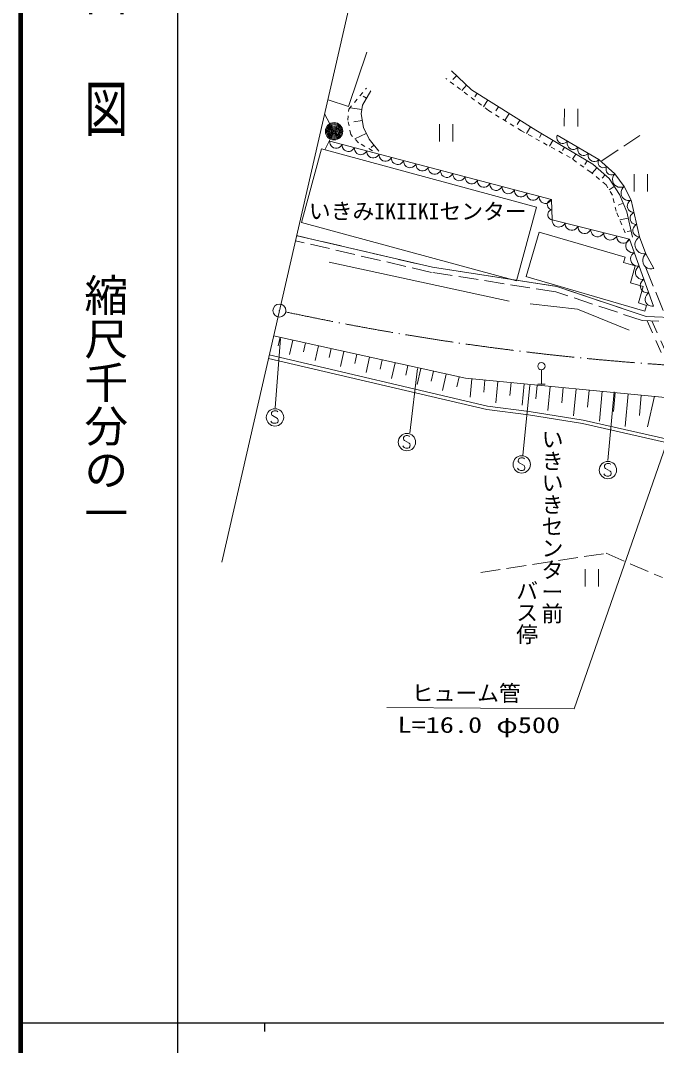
# Model space of a CAD drawing. Units: millimetres, scale not verified. Extents: x 40000 to 680000, y 20000 to 380000.
# Drawn here: x 40000 to 112976, y 202409 to 320013 of the extents above; entities that cross this region are included whole.
import ezdxf
from ezdxf.enums import TextEntityAlignment as Align

# ---------------------------------------------------------------- set-up
doc = ezdxf.new("R2010")
doc.units = ezdxf.units.MM
doc.header["$LTSCALE"] = 1000
for name, pattern in [('USER1', [3, 2.25, -0.75]), ('USER2', [1, 0.5, -0.5]), ('USER3', [7.000001, 5.508197, -0.688525, 0.114754, -0.688525]), ('USER4', [2.5, 1.5, -1])]:
    doc.linetypes.add(name, pattern=pattern)
for name, color, linetype, lineweight in [('M-TTL', 2, 'Continuous', 140), ('M-TTL-BAND', 7, 'Continuous', 25), ('S-BGD', 1, 'Continuous', 13), ('S-BGD-HTXT', 6, 'Continuous', 13), ('S-BMK', 3, 'USER3', 13)]:
    doc.layers.add(name, color=color, linetype=linetype, lineweight=lineweight)
doc.styles.add('@ＭＳ ゴシック', font='')
doc.styles.add('ＭＳ ゴシック', font='')
doc.styles.get('@ＭＳ ゴシック').set_extended_font_data('@MS Gothic')
doc.styles.get('ＭＳ ゴシック').set_extended_font_data('MS Gothic')

# ---------------------------------------------------------------- blocks, each defined once
blk = doc.blocks.new('BUHIN57')
at = {"layer": 'S-BGD'}
blk.add_lwpolyline([(519, -514), (598, -357), (636, -194), (648, 21), (596, 196), (513, 356), (352, 515), (191, 597), (15, 648), (-199, 635), (-359, 593), (-519, 514)], dxfattribs=at)
blk = doc.blocks.new('BUHIN58')
at = {"layer": 'S-BGD'}
blk.add_lwpolyline([(-270, -512), (-132, -536), (0, -527), (165, -486), (286, -406), (388, -306), (472, -147), (497, -7), (495, 138), (435, 297), (366, 409), (270, 512)], dxfattribs=at)
blk = doc.blocks.new('BUHIN59')
at = {"layer": 'S-BGD'}
blk.add_lwpolyline([(548, -531), (629, -365), (667, -195), (677, 29), (620, 212), (531, 378), (361, 542), (193, 626), (9, 677), (-215, 660), (-382, 615), (-548, 531)], dxfattribs=at)
blk = doc.blocks.new('BUHIN60')
at = {"layer": 'S-BGD'}
blk.add_lwpolyline([(-145, -804), (51, -777), (225, -708), (430, -584), (558, -424), (652, -246), (697, 3), (671, 202), (607, 397), (458, 585), (318, 706), (145, 804)], dxfattribs=at)
blk = doc.blocks.new('BUHIN61')
at = {"layer": 'S-BGD'}
blk.add_lwpolyline([(346, -602), (459, -477), (534, -337), (599, -144), (595, 30), (559, 198), (452, 384), (325, 500), (177, 590), (-23, 632), (-180, 633), (-346, 602)], dxfattribs=at)
blk = doc.blocks.new('BUHIN62')
at = {"layer": 'S-BGD'}
blk.add_lwpolyline([(183, -584), (304, -498), (395, -392), (488, -238), (518, -88), (519, 63), (462, 244), (375, 368), (265, 474), (101, 548), (-34, 579), (-183, 584)], dxfattribs=at)
blk = doc.blocks.new('BUHIN65')
at = {"layer": 'S-BGD'}
blk.add_lwpolyline([(-212, -683), (-39, -681), (119, -640), (311, -554), (440, -429), (541, -284), (607, -73), (605, 104), (570, 280), (461, 460), (353, 580), (212, 683)], dxfattribs=at)
blk = doc.blocks.new('BUHIN258')
at = {"layer": 'S-BGD'}
blk.add_lwpolyline([(-592, -403), (-574, -482), (-527, -550), (-446, -620), (-312, -698), (-182, -733), (-49, -723), (62, -660), (124, -563), (158, -496), (173, -389), (140, -307), (-173, 239), (-180, 347), (-152, 475), (-83, 574), (-5, 639), (100, 682), (257, 643), (456, 527), (535, 464), (595, 378), (626, 273), (629, 138)], dxfattribs=at)
blk.add_circle((0, 0), 995, dxfattribs=at)
blk = doc.blocks.new('BUHIN260')
at = {"layer": 'S-BGD'}
for p, q in [((-160, 1249), (-1163, -482)), ((165, -1251), (1168, 479))]:
    blk.add_line(p, q, dxfattribs=at)
blk = doc.blocks.new('BUHIN261')
at = {"layer": 'S-BGD'}
for radius in [995, 880, 765, 645, 530, 390, 270, 155, 30]:
    blk.add_circle((0, 0), radius, dxfattribs=at)
blk = doc.blocks.new('BUHIN268')
at = {"layer": 'S-BGD'}
blk.add_circle((0, 0), 22.5, dxfattribs=at)
at = {"layer": 'S-BMK', "linetype": 'Continuous'}
blk.add_circle((0, 0), 746, dxfattribs=at)

msp = doc.modelspace()

# ---------------------------------------------------------------- linework, layer by layer
at = {"layer": 'M-TTL'}
msp.add_line((40000, 380000), (40000, 20000), dxfattribs=at)
at = {"layer": 'M-TTL-BAND'}
for p, q in [((58000, 370000), (58000, 20000)), ((40000, 205000), (579000, 205000)), ((68000, 205000), (68000, 204000))]:
    msp.add_line(p, q, dxfattribs=at)
at = {"layer": 'S-BGD'}
for p, q in [((77635, 310143), (79729, 316388)), ((89452, 314222), (91766, 312062)), ((90031, 313682), (89622, 313244)), ((80181, 311946), (79242, 310287)), ((91188, 312602), (90623, 311997)), ((91766, 312062), (99143, 307414)), ((92381, 311675), (92125, 311269)), ((75290, 310930), (77635, 310143)), ((79712, 311117), (79317, 311340)), ((93610, 310900), (93121, 310124)), ((75501, 308176), (74872, 309313)), ((79171, 309802), (77812, 310002)), ((79242, 310287), (79100, 309316)), ((79100, 309316), (79344, 307744)), ((94840, 310126), (94529, 309633)), ((96069, 309351), (95560, 308542)), ((79222, 308530), (78263, 308381)), ((97299, 308576), (96997, 308098)), ((79679, 307063), (78375, 306423)), ((79344, 307744), (80013, 306382)), ((98528, 307801), (98051, 307044)), ((99143, 307414), (105658, 303522)), ((99794, 307025), (99541, 306600)), ((75537, 306407), (74953, 305245)), ((75482, 306166), (100911, 299461)), ((80013, 306382), (81106, 305003)), ((101097, 306246), (100702, 305585)), ((101572, 306861), (106378, 304078)), ((74525, 305277), (72235, 296837)), ((99220, 298577), (74525, 305277)), ((80559, 305693), (80246, 305444)), ((102401, 305468), (102180, 305099)), ((103704, 304690), (103345, 304088)), ((105007, 303911), (104755, 303490)), ((105658, 303522), (107542, 301902)), ((106378, 304078), (108179, 302422)), ((106129, 303117), (105587, 302486)), ((107071, 302307), (106757, 301941)), ((108179, 302422), (109254, 300970)), ((107542, 301902), (108725, 300067)), ((108134, 300984), (107539, 300601)), ((108725, 300067), (109584, 298071)), ((109254, 300970), (110080, 299394)), ((100911, 299461), (101000, 297148)), ((109154, 299069), (108593, 298827)), ((110080, 299394), (111026, 295207)), ((96930, 290137), (99220, 298577)), ((109584, 298071), (110226, 295159)), ((72235, 296837), (96930, 290137)), ((101000, 297148), (109877, 294913)), ((109744, 297343), (108756, 297125)), ((71729, 295323), (87257, 291704)), ((99501, 295744), (98015, 290628)), ((109364, 292878), (99501, 295744)), ((110065, 295887), (109625, 295790)), ((111026, 295207), (111769, 293257)), ((109877, 294913), (112640, 287230)), ((109184, 292259), (109364, 292878)), ((111769, 293257), (112678, 291557)), ((75425, 292292), (96065, 287811)), ((87257, 291704), (101549, 289482)), ((110547, 291863), (109184, 292259)), ((109986, 289933), (110547, 291863)), ((97968, 290628), (111641, 286656)), ((101549, 289482), (111451, 286177)), ((111447, 289509), (109986, 289933)), ((110893, 287605), (111447, 289509)), ((98476, 287505), (103901, 286893)), ((111837, 287331), (110893, 287605)), ((111641, 286656), (111837, 287331)), ((103901, 286893), (109850, 284471)), ((111794, 286063), (125220, 285509)), ((69047, 283842), (91051, 278966)), ((69851, 283515), (69204, 275574)), ((69782, 283680), (69561, 282684)), ((71249, 283355), (70877, 281676)), ((72715, 283029), (72490, 282011)), ((74182, 282704), (73802, 280989)), ((75649, 282379), (75419, 281339)), ((93522, 275364), (68451, 281245)), ((68541, 281635), (93593, 275758)), ((77116, 282054), (76728, 280301)), ((78583, 281729), (78347, 280666)), ((80050, 281404), (79653, 279613)), ((81517, 281079), (81276, 279993)), ((82984, 280754), (82578, 278926)), ((84450, 280429), (84205, 279321)), ((85556, 280093), (84680, 272670)), ((85917, 280104), (85504, 278238)), ((99770, 279928), (99767, 278284)), ((87384, 279779), (87134, 278648)), ((88851, 279454), (88429, 277550)), ((90318, 279128), (90062, 277975)), ((91051, 278966), (116466, 276537)), ((91799, 278895), (91599, 276805)), ((93294, 278752), (93162, 277376)), ((94789, 278609), (94554, 276146)), ((96284, 278466), (96144, 276998)), ((97779, 278323), (97546, 275892)), ((98443, 278171), (97624, 270116)), ((99274, 278180), (99125, 276624)), ((99342, 278285), (100186, 278283)), ((100769, 278037), (100505, 275277)), ((102264, 277894), (102096, 276138)), ((103759, 277752), (103463, 274658)), ((105254, 277609), (105067, 275652)), ((106749, 277466), (106421, 274038)), ((108110, 277407), (107406, 269524)), ((108244, 277323), (108038, 275166)), ((109739, 277180), (109379, 273418)), ((111234, 277037), (111008, 274680)), ((112729, 276894), (111960, 273395)), ((98303, 274758), (93522, 275364)), ((93593, 275758), (98360, 275154)), ((104496, 273770), (98303, 274758)), ((98360, 275154), (104572, 274163)), ((104572, 274163), (119148, 270837)), ((118893, 270485), (104496, 273770))]:
    msp.add_line(p, q, dxfattribs=at)
at = {"layer": 'S-BGD', "linetype": 'USER2'}
for p, q in [((93703, 309687), (88804, 313361)), ((77670, 309831), (79687, 312247)), ((77562, 308594), (77670, 309831)), ((97472, 307363), (93703, 309687)), ((77894, 306934), (77562, 308594)), ((103072, 304281), (97472, 307363)), ((78794, 305978), (77894, 306934)), ((80399, 305075), (78794, 305978)), ((105441, 302606), (103072, 304281)), ((107217, 301148), (105441, 302606)), ((107916, 299960), (107217, 301148)), ((108344, 298127), (107916, 299960)), ((109364, 295646), (108344, 298127))]:
    msp.add_line(p, q, dxfattribs=at)
at = {"layer": 'S-BGD', "linetype": 'USER1'}
for p, q in [((106721, 303907), (111498, 307107)), ((87142, 291114), (71551, 294748)), ((87257, 291704), (101549, 289482)), ((101407, 288897), (87142, 291114)), ((111770, 291621), (114751, 284224)), ((101549, 289482), (111794, 286063)), ((111341, 285581), (101407, 288897)), ((125218, 285009), (111341, 285581)), ((92818, 256692), (107217, 258882)), ((107217, 258882), (113653, 256097))]:
    msp.add_line(p, q, dxfattribs=at)
at = {"layer": 'S-BGD', "linetype": 'USER4'}
for p, q in [((111887, 285559), (118449, 270996)), ((112446, 285536), (119061, 270857))]:
    msp.add_line(p, q, dxfattribs=at)
at = {"layer": 'S-BGD'}
for points in [[(108179, 302422), (108052, 302244), (107975, 302052), (107920, 301792), (107951, 301568), (108023, 301357), (108190, 301132), (108371, 301002), (108576, 300906), (108841, 300883), (109044, 300904), (109254, 300970)], [(109254, 300970), (109104, 300816), (109000, 300641), (108907, 300396), (108903, 300173), (108941, 299957), (109069, 299713), (109225, 299559), (109411, 299435), (109665, 299372), (109866, 299362), (110080, 299394)], [(111026, 295207), (110830, 295048), (110684, 294859), (110542, 294587), (110507, 294328), (110521, 294071), (110636, 293769), (110797, 293568), (110995, 293398), (111282, 293290), (111515, 293250), (111769, 293257)], [(111769, 293257), (111607, 293089), (111496, 292899), (111398, 292633), (111395, 292391), (111439, 292157), (111579, 291894), (111750, 291728), (111952, 291595), (112228, 291529), (112446, 291520), (112678, 291557)]]:
    msp.add_lwpolyline(points, dxfattribs=at)
msp.add_circle((99771, 280347), 419, dxfattribs=at)
at = {"layer": 'S-BGD-HTXT'}
for p, q in [((63084, 257868), (80796, 335015)), ((115763, 276244), (103544, 241019)), ((103544, 241019), (82052, 241172))]:
    msp.add_line(p, q, dxfattribs=at)
at = {"layer": 'S-BGD-HTXT', "linetype": 'USER1'}
msp.add_line((71685, 295333), (87257, 291704), dxfattribs=at)
at = {"layer": 'S-BMK'}
msp.add_arc((134431, 585958), 306145, 257.93457, 269.44774, dxfattribs=at)

# ---------------------------------------------------------------- block references
at = {"rotation": 210}
for name, p in [('BUHIN260', (103172, 308871)), ('BUHIN261', (75985, 307301)), ('BUHIN260', (88845, 307125)), ('BUHIN61', (102172, 306513)), ('BUHIN57', (76188, 305980)), ('BUHIN57', (77601, 305607)), ('BUHIN57', (79014, 305235)), ('BUHIN61', (103374, 305817)), ('BUHIN61', (104575, 305122)), ('BUHIN57', (80427, 304862)), ('BUHIN57', (81839, 304490)), ('BUHIN57', (83252, 304117)), ('BUHIN61', (105777, 304426)), ('BUHIN57', (84665, 303745)), ('BUHIN57', (86078, 303372)), ('BUHIN57', (87490, 303000)), ('BUHIN62', (106828, 303664)), ('BUHIN62', (107729, 302836)), ('BUHIN57', (88903, 302628)), ('BUHIN57', (90316, 302255)), ('BUHIN57', (91729, 301883)), ('BUHIN260', (111167, 301388)), ('BUHIN57', (93141, 301510)), ('BUHIN57', (94554, 301138)), ('BUHIN57', (95967, 300765)), ('BUHIN57', (97380, 300393)), ('BUHIN57', (98792, 300020)), ('BUHIN57', (100205, 299648)), ('BUHIN58', (100934, 298883)), ('BUHIN65', (110238, 298696)), ('BUHIN58', (100978, 297727)), ('BUHIN59', (101740, 296962)), ('BUHIN65', (110553, 297300)), ('BUHIN59', (103219, 296590)), ('BUHIN59', (104699, 296217)), ('BUHIN59', (106178, 295844)), ('BUHIN65', (110869, 295904)), ('BUHIN59', (107658, 295472)), ('BUHIN59', (109138, 295099)), ('BUHIN60', (110154, 294145)), ('BUHIN60', (110706, 292608)), ('BUHIN60', (111258, 291071)), ('BUHIN60', (111811, 289535)), ('BUHIN60', (112363, 287998)), ('BUHIN268', (69705, 286733)), ('BUHIN258', (69202, 274481)), ('BUHIN258', (84333, 271635)), ('BUHIN258', (97507, 269080)), ('BUHIN258', (107404, 268430)), ('BUHIN260', (105552, 256064))]:
    msp.add_blockref(name, p, dxfattribs=at)

# ---------------------------------------------------------------- texts
at = {"layer": 'M-TTL-BAND', "style": '@ＭＳ ゴシック', "width": 1.4}
msp.add_text('平  面  図', height=3666, rotation=270, dxfattribs=at).set_placement((49777, 306475), align=Align.MIDDLE_RIGHT)
at = {"layer": 'M-TTL-BAND', "style": '@ＭＳ ゴシック'}
msp.add_text('縮尺千分の一', height=3666, rotation=270, dxfattribs=at).set_placement((49777, 261030), align=Align.MIDDLE_RIGHT)
at = {"layer": 'S-BGD'}
for s, rotation, style, p in [('いきみIKIIKIセンター', 359.9, 'ＭＳ ゴシック', (73089, 296682)), ('いきいきセンター前', 269.9, '@ＭＳ ゴシック', (99563, 273246)), ('バス停', 269.9, '@ＭＳ ゴシック', (96635, 255859))]:
    msp.add_text(s, height=1833, rotation=rotation, dxfattribs=dict(at, style=style)).set_placement(p, align=Align.BOTTOM_LEFT)
at = {"layer": 'S-BGD-HTXT', "style": 'ＭＳ ゴシック'}
msp.add_text('ヒューム管', height=1833, rotation=359.9, dxfattribs=at).set_placement((84890, 241386), align=Align.BOTTOM_LEFT)
at = {"layer": 'S-BGD-HTXT', "style": 'ＭＳ ゴシック', "width": 1.3}
msp.add_text('L=16.0 φ500', height=1833, rotation=359.9, dxfattribs=at).set_placement((83245, 237739), align=Align.BOTTOM_LEFT)

doc.saveas('drawing.dxf')
